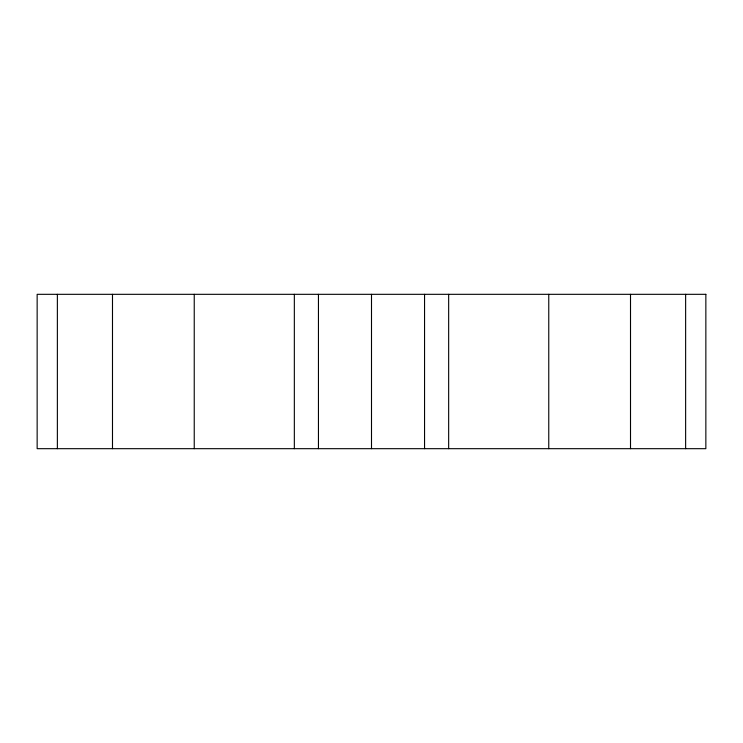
<?xml version="1.0" encoding="UTF-8"?>
<svg xmlns="http://www.w3.org/2000/svg" width="743" height="743" viewBox="0 0 743 743"><rect width="100%" height="100%" fill="white"/><g stroke="black" fill="none" stroke-linecap="round" stroke-linejoin="round"><path stroke-width="1.11" d="M685.631 294.321L685.631 448.679M630.51 294.321L630.51 448.679M548.761 294.321L548.761 448.679M448.661 294.321L448.661 448.679M424.55 294.321L424.55 448.679M371.5 294.321L371.5 448.679M318.45 294.321L318.45 448.679M294.339 294.321L294.339 448.679M194.239 294.321L194.239 448.679M112.49 294.321L112.49 448.679M57.369 294.321L57.369 448.679M705.85 294.321L37.15 294.321L37.15 448.679L705.85 448.679L705.85 294.321"/></g></svg>
